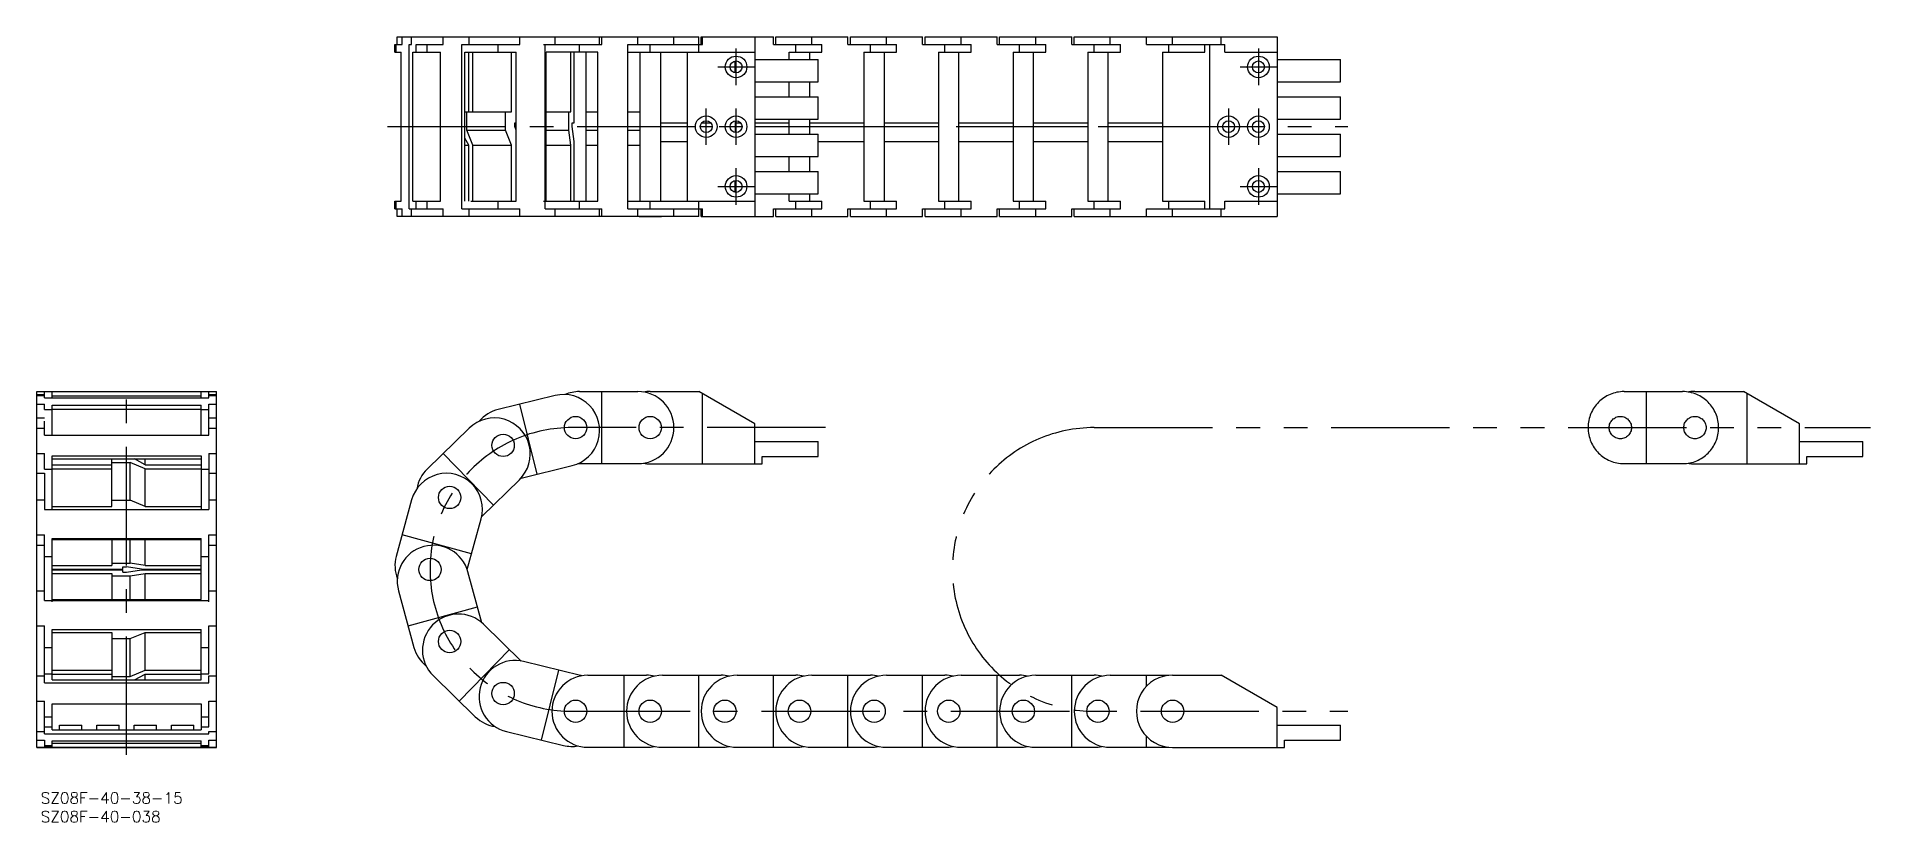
# Model space of a CAD drawing. Extents: x -48 to 443, y -20 to 190.
import ezdxf

# ---------------------------------------------------------------- set-up
doc = ezdxf.new("R2010")
doc.units = 0
doc.linetypes.add('CENTER', pattern=[50.8, 31.75, -6.35, 6.35, -6.35])
doc.linetypes.add('PHANTOM', pattern=[63.5, 31.75, -6.35, 6.35, -6.35, 6.35, -6.35])
doc.layers.get('0').update_dxf_attribs({"linetype": 'CONTINUOUS'})
doc.layers.add('CENTER', color=1, linetype='CENTER')
doc.styles.get("Standard").update_dxf_attribs({"font": 'txt.shx', "height": 3, "bigfont": 'bigfont.shx'})

msp = doc.modelspace()

# ---------------------------------------------------------------- linework, layer by layer
at = {"color": 7, "linetype": 'CONTINUOUS'}
for p, q in [((47.82, 186.33), (47.82, 188.38)), ((47.82, 188.38), (49.74, 188.38)), ((48.16, 186.33), (48.16, 188.38)), ((48.42, 190.43), (129.23, 190.43)), ((48.42, 188.38), (48.42, 190.43)), ((49.74, 188.38), (49.74, 190.43)), ((51.58, 144.28), (51.58, 188.38)), ((51.58, 188.38), (52.29, 188.38)), ((52.29, 188.38), (52.29, 190.43)), ((53.53, 186.33), (53.53, 188.38)), ((53.53, 188.38), (60.75, 188.38)), ((56.45, 186.33), (56.45, 188.38)), ((60.75, 188.38), (60.75, 190.43)), ((65.77, 188.38), (81.31, 188.38)), ((65.77, 144.28), (65.77, 188.38)), ((67.7, 188.38), (67.7, 190.43)), ((75.48, 186.33), (75.48, 188.38)), ((81.31, 188.38), (81.31, 190.43)), ((87.58, 188.38), (103.23, 188.38)), ((88.1, 144.28), (88.1, 188.38)), ((90.73, 188.38), (90.73, 190.43)), ((97.23, 186.33), (97.23, 188.38)), ((102.67, 188.38), (102.67, 190.43)), ((103.23, 188.38), (103.23, 190.43)), ((110.23, 144.28), (110.23, 188.38)), ((110.23, 188.38), (130.23, 188.38)), ((112.93, 188.38), (112.93, 190.43)), ((113.23, 190.44), (119.23, 190.44)), ((113.23, 190.43), (113.23, 190.44)), ((116.23, 186.33), (116.23, 188.38)), ((119.23, 190.43), (119.23, 190.44)), ((122.58, 188.38), (122.58, 190.43)), ((129.23, 186.33), (129.23, 190.43)), ((129.88, 190.43), (149.23, 190.43)), ((129.88, 188.38), (129.88, 190.43)), ((130.23, 188.38), (130.23, 190.43)), ((144.23, 190.43), (144.23, 142.23)), ((149.23, 188.38), (149.23, 190.43)), ((149.23, 188.38), (162.23, 188.38)), ((149.88, 190.43), (169.23, 190.43)), ((149.88, 188.38), (149.88, 190.43)), ((155.23, 186.33), (155.23, 188.38)), ((159.53, 188.38), (159.53, 190.43)), ((162.23, 186.33), (162.23, 188.38)), ((169.23, 188.38), (169.23, 190.43)), ((169.23, 188.38), (182.23, 188.38)), ((169.88, 190.43), (189.23, 190.43)), ((169.88, 188.38), (169.88, 190.43)), ((175.23, 186.33), (175.23, 188.38)), ((179.53, 188.38), (179.53, 190.43)), ((182.23, 186.33), (182.23, 188.38)), ((189.23, 188.38), (189.23, 190.43)), ((189.23, 188.38), (202.23, 188.38)), ((189.88, 190.43), (209.23, 190.43)), ((189.88, 188.38), (189.88, 190.43)), ((195.23, 186.33), (195.23, 188.38)), ((199.53, 188.38), (199.53, 190.43)), ((202.23, 186.33), (202.23, 188.38)), ((209.23, 188.38), (209.23, 190.43)), ((209.23, 188.38), (222.23, 188.38)), ((209.88, 190.43), (229.23, 190.43)), ((209.88, 188.38), (209.88, 190.43)), ((215.23, 186.33), (215.23, 188.38)), ((219.53, 188.38), (219.53, 190.43)), ((222.23, 186.33), (222.23, 188.38)), ((229.23, 188.38), (229.23, 190.43)), ((229.23, 188.38), (242.23, 188.38)), ((229.88, 190.43), (284.23, 190.43)), ((229.88, 188.38), (229.88, 190.43)), ((235.23, 186.33), (235.23, 188.38)), ((239.53, 188.38), (239.53, 190.43)), ((242.23, 186.33), (242.23, 188.38)), ((249.23, 188.38), (249.23, 190.43)), ((249.23, 188.38), (270.23, 188.38)), ((255.23, 186.33), (255.23, 188.38)), ((256.23, 188.38), (256.23, 190.43)), ((264.88, 186.33), (264.88, 188.38)), ((266.23, 144.28), (266.23, 188.38)), ((269.23, 188.38), (269.23, 190.43)), ((270.23, 186.33), (270.23, 188.38)), ((284.23, 190.43), (284.23, 142.23)), ((47.82, 186.33), (49.47, 186.33)), ((49.47, 146.33), (49.47, 186.33)), ((52.64, 146.33), (52.64, 186.33)), ((52.64, 186.33), (60.04, 186.33)), ((60.04, 146.33), (60.04, 186.33)), ((66.54, 186.33), (80.33, 186.33)), ((66.54, 146.33), (66.54, 186.33)), ((67.58, 170.33), (67.58, 186.33)), ((68.66, 170.33), (68.66, 186.33)), ((79.05, 170.33), (79.05, 186.33)), ((80.33, 146.33), (80.33, 186.33)), ((88.37, 146.33), (88.37, 186.33)), ((102.23, 186.33), (88.37, 186.33)), ((94.99, 170.33), (94.99, 186.33)), ((95.85, 167.33), (95.85, 186.33)), ((98.98, 186.33), (98.98, 146.33)), ((102.23, 146.33), (102.23, 186.33)), ((110.23, 186.33), (144.23, 186.33)), ((113.48, 186.33), (113.48, 146.33)), ((118.98, 186.33), (118.98, 146.33)), ((126.23, 146.33), (126.23, 186.33)), ((138.98, 180.75), (138.98, 183.91)), ((144.23, 184.33), (161.23, 184.33)), ((153.48, 186.33), (162.23, 186.33)), ((153.48, 184.33), (153.48, 186.33)), ((158.98, 184.33), (158.98, 186.33)), ((161.23, 178.33), (161.23, 184.33)), ((173.48, 186.33), (173.48, 146.33)), ((173.48, 186.33), (182.23, 186.33)), ((178.98, 146.33), (178.98, 186.33)), ((193.48, 186.33), (193.48, 146.33)), ((193.48, 186.33), (202.23, 186.33)), ((198.98, 146.33), (198.98, 186.33)), ((213.48, 186.33), (213.48, 146.33)), ((213.48, 186.33), (222.23, 186.33)), ((218.98, 146.33), (218.98, 186.33)), ((233.48, 186.33), (233.48, 146.33)), ((233.48, 186.33), (242.23, 186.33)), ((238.98, 146.33), (238.98, 186.33)), ((253.48, 186.33), (264.88, 186.33)), ((253.48, 186.33), (253.48, 146.33)), ((270.23, 186.33), (284.23, 186.33)), ((284.23, 184.33), (301.23, 184.33)), ((301.23, 178.33), (301.23, 184.33)), ((144.23, 178.33), (161.23, 178.33)), ((153.48, 174.33), (153.48, 178.33)), ((158.98, 174.33), (158.98, 178.33)), ((284.23, 178.33), (301.23, 178.33)), ((144.23, 174.33), (161.23, 174.33)), ((161.23, 168.33), (161.23, 174.33)), ((284.23, 174.33), (301.23, 174.33)), ((301.23, 168.33), (301.23, 174.33)), ((66.54, 170.33), (79.05, 170.33)), ((67.05, 165.36), (67.05, 170.33)), ((77.44, 165.36), (77.44, 170.33)), ((79.95, 167.33), (80.33, 167.33)), ((79.95, 166.33), (79.95, 167.33)), ((88.37, 170.33), (94.99, 170.33)), ((94.44, 165.36), (94.44, 170.33)), ((95.3, 167.33), (95.85, 167.33)), ((95.3, 166.33), (95.3, 167.33)), ((98.98, 170.33), (102.23, 170.33)), ((110.23, 170.33), (113.48, 170.33)), ((118.98, 167.33), (126.23, 167.33)), ((129.98, 167.33), (132.48, 167.33)), ((138.98, 167.91), (138.98, 164.75)), ((138.98, 167.33), (140.48, 167.33)), ((144.23, 168.33), (161.23, 168.33)), ((144.23, 167.33), (153.48, 167.33)), ((153.48, 164.33), (153.48, 168.33)), ((158.98, 164.33), (158.98, 168.33)), ((158.98, 167.33), (173.48, 167.33)), ((178.98, 167.33), (193.48, 167.33)), ((198.98, 167.33), (213.48, 167.33)), ((218.98, 167.33), (233.48, 167.33)), ((238.98, 167.33), (253.48, 167.33)), ((284.23, 168.33), (301.23, 168.33)), ((67.58, 161.36), (66.54, 163.24)), ((68.66, 161.36), (67.05, 165.36)), ((67.05, 165.36), (77.44, 165.36)), ((79.05, 161.36), (77.44, 165.36)), ((80.33, 165.37), (79.95, 166.33)), ((88.37, 165.36), (94.44, 165.36)), ((94.99, 161.36), (94.44, 165.36)), ((95.85, 162.33), (95.3, 166.33)), ((95.85, 146.33), (95.85, 162.33)), ((98.98, 165.36), (102.23, 165.36)), ((110.23, 165.36), (113.48, 165.36)), ((118.98, 166.33), (126.23, 166.33)), ((118.98, 162.33), (126.23, 162.33)), ((129.63, 166.33), (132.83, 166.33)), ((138.98, 166.33), (140.83, 166.33)), ((144.23, 166.33), (153.48, 166.33)), ((144.23, 164.33), (161.23, 164.33)), ((158.98, 166.33), (173.48, 166.33)), ((161.23, 158.33), (161.23, 164.33)), ((161.23, 162.33), (173.48, 162.33)), ((178.98, 166.33), (193.48, 166.33)), ((178.98, 162.33), (193.48, 162.33)), ((198.98, 166.33), (213.48, 166.33)), ((198.98, 162.33), (213.48, 162.33)), ((218.98, 166.33), (233.48, 166.33)), ((218.98, 162.33), (233.48, 162.33)), ((238.98, 166.33), (253.48, 166.33)), ((238.98, 162.33), (253.48, 162.33)), ((284.23, 164.33), (301.23, 164.33)), ((301.23, 158.33), (301.23, 164.33)), ((66.54, 161.36), (67.58, 161.36)), ((67.58, 146.33), (67.58, 161.36)), ((68.66, 146.33), (68.66, 161.36)), ((68.66, 161.36), (79.05, 161.36)), ((79.05, 146.33), (79.05, 161.36)), ((88.37, 161.36), (94.99, 161.36)), ((94.99, 146.33), (94.99, 161.36)), ((98.98, 161.36), (102.23, 161.36)), ((110.23, 161.36), (113.48, 161.36)), ((144.23, 158.33), (161.23, 158.33)), ((153.48, 154.33), (153.48, 158.33)), ((158.98, 154.33), (158.98, 158.33)), ((284.23, 158.33), (301.23, 158.33)), ((144.23, 154.33), (161.23, 154.33)), ((161.23, 148.33), (161.23, 154.33)), ((284.23, 154.33), (301.23, 154.33)), ((301.23, 148.33), (301.23, 154.33)), ((138.98, 148.75), (138.98, 151.91)), ((144.23, 148.33), (161.23, 148.33)), ((153.48, 146.33), (153.48, 148.33)), ((158.98, 146.33), (158.98, 148.33)), ((284.23, 148.33), (301.23, 148.33)), ((47.82, 144.28), (47.82, 146.33)), ((47.82, 146.33), (49.47, 146.33)), ((47.82, 144.28), (49.74, 144.28)), ((48.16, 144.28), (48.16, 146.33)), ((48.42, 142.23), (48.42, 144.28)), ((49.74, 142.23), (49.74, 144.28)), ((51.58, 144.28), (60.75, 144.28)), ((52.29, 142.23), (52.29, 144.28)), ((52.64, 146.33), (60.04, 146.33)), ((53.53, 144.28), (53.53, 146.33)), ((56.45, 144.28), (56.45, 146.33)), ((60.75, 142.23), (60.75, 144.28)), ((65.77, 144.28), (81.31, 144.28)), ((67.7, 142.23), (67.7, 144.28)), ((68.12, 146.33), (80.33, 146.33)), ((75.48, 144.28), (75.48, 146.33)), ((81.31, 142.23), (81.31, 144.28)), ((87.58, 146.33), (102.23, 146.33)), ((88.1, 144.28), (103.23, 144.28)), ((90.73, 142.23), (90.73, 144.28)), ((97.23, 144.28), (97.23, 146.33)), ((102.67, 142.23), (102.67, 144.28)), ((103.23, 142.23), (103.23, 144.28)), ((110.23, 146.33), (144.23, 146.33)), ((110.23, 144.28), (130.23, 144.28)), ((112.93, 142.23), (112.93, 144.28)), ((116.23, 144.28), (116.23, 146.33)), ((122.58, 142.23), (122.58, 144.28)), ((129.23, 142.23), (129.23, 146.33)), ((129.88, 142.23), (129.88, 144.28)), ((130.23, 142.23), (130.23, 144.28)), ((149.23, 144.28), (162.23, 144.28)), ((149.23, 142.23), (149.23, 144.28)), ((149.88, 142.23), (149.88, 144.28)), ((153.48, 146.33), (162.23, 146.33)), ((155.23, 144.28), (155.23, 146.33)), ((159.53, 142.23), (159.53, 144.28)), ((162.23, 144.28), (162.23, 146.33)), ((169.23, 144.28), (182.23, 144.28)), ((169.23, 142.23), (169.23, 144.28)), ((169.88, 142.23), (169.88, 144.28)), ((173.48, 146.33), (182.23, 146.33)), ((175.23, 144.28), (175.23, 146.33)), ((179.53, 142.23), (179.53, 144.28)), ((182.23, 144.28), (182.23, 146.33)), ((189.23, 144.28), (202.23, 144.28)), ((189.23, 142.23), (189.23, 144.28)), ((189.88, 142.23), (189.88, 144.28)), ((193.48, 146.33), (202.23, 146.33)), ((195.23, 144.28), (195.23, 146.33)), ((199.53, 142.23), (199.53, 144.28)), ((202.23, 144.28), (202.23, 146.33)), ((209.23, 144.28), (222.23, 144.28)), ((209.23, 142.23), (209.23, 144.28)), ((209.88, 142.23), (209.88, 144.28)), ((213.48, 146.33), (222.23, 146.33)), ((215.23, 144.28), (215.23, 146.33)), ((219.53, 142.23), (219.53, 144.28)), ((222.23, 144.28), (222.23, 146.33)), ((229.23, 144.28), (242.23, 144.28)), ((229.23, 142.23), (229.23, 144.28)), ((229.88, 142.23), (229.88, 144.28)), ((233.48, 146.33), (242.23, 146.33)), ((235.23, 144.28), (235.23, 146.33)), ((239.53, 142.23), (239.53, 144.28)), ((242.23, 144.28), (242.23, 146.33)), ((249.23, 144.28), (270.23, 144.28)), ((249.23, 142.23), (249.23, 144.28)), ((253.48, 146.33), (264.88, 146.33)), ((255.23, 144.28), (255.23, 146.33)), ((256.23, 142.23), (256.23, 144.28)), ((264.88, 144.28), (264.88, 146.33)), ((269.23, 142.23), (269.23, 144.28)), ((270.23, 146.33), (284.23, 146.33)), ((270.23, 144.28), (270.23, 146.33)), ((129.23, 142.23), (48.42, 142.23)), ((113.23, 142.22), (113.23, 142.23)), ((113.23, 142.22), (119.23, 142.22)), ((119.23, 142.22), (119.23, 142.23)), ((129.88, 142.23), (149.23, 142.23)), ((149.88, 142.23), (169.23, 142.23)), ((169.88, 142.23), (189.23, 142.23)), ((189.88, 142.23), (209.23, 142.23)), ((209.88, 142.23), (229.23, 142.23)), ((229.88, 142.23), (284.23, 142.23)), ((-48.2, 0), (-48.2, 95.35)), ((-48.2, 95.35), (0, 95.35)), ((-48.2, 94.57), (-46.15, 94.57)), ((-48.2, 94.29), (-46.15, 94.29)), ((-46.15, 93.65), (-46.15, 95.4)), ((-46.15, 95.4), (-44.1, 95.4)), ((-46.15, 93.65), (-2.05, 93.65)), ((-44.1, 93.65), (-44.1, 95.4)), ((-44.1, 94.25), (-4.1, 94.25)), ((-4.1, 93.65), (-4.1, 95.4)), ((-4.1, 95.4), (-2.05, 95.4)), ((-2.05, 93.65), (-2.05, 95.4)), ((-2.05, 94.57), (0, 94.57)), ((-2.05, 94.29), (0, 94.29)), ((0, 0), (0, 95.35)), ((90.73, 94.29), (75.48, 90.56)), ((97.23, 95.35), (103.23, 95.35)), ((103.23, 76.05), (103.23, 95.35)), ((103.23, 95.35), (112.93, 95.35)), ((116.23, 95.4), (129.23, 95.4)), ((144.23, 86.74), (129.23, 95.4)), ((130.23, 76), (130.23, 94.82)), ((-48.21, 82.7), (-48.21, 88.7)), ((-48.21, 88.7), (-48.2, 88.7)), ((-48.2, 91.98), (-46.15, 91.98)), ((-46.15, 90.56), (-46.15, 91.98)), ((-46.15, 90.56), (-44.1, 90.56)), ((-44.1, 91.74), (-4.1, 91.74)), ((-44.1, 83.68), (-44.1, 91.74)), ((-44.1, 90.68), (-4.1, 90.68)), ((-4.1, 83.68), (-4.1, 91.74)), ((-4.1, 90.56), (-2.05, 90.56)), ((-2.05, 83.68), (-2.05, 91.98)), ((-2.05, 91.98), (0, 91.98)), ((0, 88.7), (0.01, 88.7)), ((0.01, 82.7), (0.01, 88.7)), ((85.89, 73.24), (81.31, 91.98)), ((-48.2, 88.29), (-46.15, 88.29)), ((-48.2, 85.56), (-46.15, 85.56)), ((-46.15, 83.68), (-46.15, 87.41)), ((-46.15, 83.68), (-2.05, 83.68)), ((-2.05, 88.29), (0, 88.29)), ((-2.05, 85.56), (0, 85.56)), ((67.7, 85.56), (56.45, 74.61)), ((144.23, 76), (144.23, 86.74)), ((-48.21, 82.7), (-48.2, 82.7)), ((-48.2, 78.79), (-46.15, 78.79)), ((-46.15, 74.61), (-46.15, 78.79)), ((-2.05, 78.79), (-2.05, 63.75)), ((-2.05, 78.79), (0, 78.79)), ((0, 82.7), (0.01, 82.7)), ((74.22, 64.96), (60.75, 78.79)), ((144.23, 82), (161.23, 82)), ((161.23, 78), (161.23, 82)), ((-46.15, 74.61), (-44.1, 74.61)), ((-44.1, 78.1), (-4.1, 78.1)), ((-44.1, 63.75), (-44.1, 78.1)), ((-44.1, 77.31), (-4.1, 77.31)), ((-44.1, 75.72), (-28.1, 75.72)), ((-44.1, 74.69), (-28.1, 74.69)), ((-28.1, 64.58), (-28.1, 77.31)), ((-28.1, 76.35), (-23.14, 76.35)), ((-23.14, 66.23), (-23.14, 76.35)), ((-19.14, 74.69), (-23.14, 76.35)), ((-19.14, 75.72), (-21.96, 77.31)), ((-19.14, 75.72), (-19.14, 77.31)), ((-19.14, 75.72), (-4.1, 75.72)), ((-19.14, 74.69), (-4.1, 74.69)), ((-19.14, 64.58), (-19.14, 74.69)), ((-4.1, 78.1), (-4.1, 63.75)), ((-4.1, 74.61), (-2.05, 74.61)), ((81.61, 72.19), (95.32, 75.54)), ((97.23, 76.05), (103.23, 76.05)), ((103.23, 76.05), (112.93, 76.05)), ((116.23, 76), (146.23, 76)), ((146.23, 78), (161.23, 78)), ((146.23, 76), (146.23, 78)), ((-48.2, 73.46), (-46.15, 73.46)), ((-46.15, 73.46), (-46.15, 63.75)), ((-2.05, 73.46), (0, 73.46)), ((71.06, 61.89), (81.17, 71.73)), ((-48.2, 66.35), (-46.15, 66.35)), ((-44.1, 64.58), (-28.1, 64.58)), ((-28.1, 66.23), (-23.14, 66.23)), ((-19.14, 64.58), (-23.14, 66.23)), ((-19.14, 64.58), (-4.1, 64.58)), ((-2.05, 66.35), (0, 66.35)), ((52.29, 66.35), (48.16, 51.2)), ((-46.15, 63.75), (-2.05, 63.75)), ((67.2, 47.66), (70.91, 61.27)), ((-48.2, 56.99), (-46.15, 56.99)), ((-48.2, 54.17), (-46.15, 54.17)), ((-46.15, 39.37), (-46.15, 56.99)), ((-44.1, 56.03), (-4.1, 56.03)), ((-44.1, 39.01), (-44.1, 56.03)), ((-44.1, 55.74), (-4.1, 55.74)), ((-28.1, 55.74), (-28.1, 48.76)), ((-23.14, 49.37), (-23.14, 55.74)), ((-19.14, 48.76), (-19.14, 55.74)), ((-4.1, 39.66), (-4.1, 56.03)), ((-2.05, 39.01), (-2.05, 56.99)), ((-2.05, 56.99), (0, 56.99)), ((-2.05, 54.17), (0, 54.17)), ((68.36, 51.91), (49.74, 56.99)), ((-46.15, 51.2), (-44.1, 51.2)), ((-28.1, 49.37), (-23.14, 49.37)), ((-19.14, 48.76), (-23.14, 49.37)), ((-4.1, 51.2), (-2.05, 51.2)), ((-44.1, 48.76), (-28.1, 48.76)), ((-44.1, 47.81), (-25.1, 47.81)), ((-44.1, 47.59), (-25.1, 47.59)), ((-44.1, 46.64), (-28.1, 46.64)), ((-28.1, 46.64), (-28.1, 39.66)), ((-28.1, 46.03), (-23.14, 46.03)), ((-25.1, 48.42), (-24.1, 48.42)), ((-25.1, 47.81), (-25.1, 48.42)), ((-25.1, 46.98), (-25.1, 47.59)), ((-25.1, 46.98), (-24.1, 46.98)), ((-20.1, 47.81), (-24.1, 48.42)), ((-24.1, 46.98), (-20.1, 47.59)), ((-23.14, 46.03), (-19.14, 46.64)), ((-23.14, 39.66), (-23.14, 46.03)), ((-20.1, 47.81), (-4.1, 47.81)), ((-20.1, 47.59), (-4.1, 47.59)), ((-19.14, 48.76), (-4.1, 48.76)), ((-19.14, 46.64), (-4.1, 46.64)), ((-19.14, 39.66), (-19.14, 46.64)), ((71.1, 33.44), (67.38, 47.06)), ((-48.2, 41.98), (-46.15, 41.98)), ((-46.15, 39.37), (-2.05, 39.37)), ((-44.1, 39.66), (-4.1, 39.66)), ((-2.05, 41.98), (0, 41.98)), ((48.76, 41.98), (52.9, 26.83)), ((51.32, 32.62), (69.94, 37.7)), ((-48.2, 32.62), (-46.15, 32.62)), ((-46.15, 17.3), (-46.15, 32.62)), ((-44.1, 31.65), (-4.1, 31.65)), ((-44.1, 18.09), (-44.1, 31.65)), ((-44.1, 30.82), (-28.1, 30.82)), ((-28.1, 30.82), (-28.1, 18.09)), ((-23.14, 29.17), (-19.14, 30.82)), ((-19.14, 30.82), (-4.1, 30.82)), ((-19.14, 20.71), (-19.14, 30.82)), ((-4.1, 18.09), (-4.1, 31.65)), ((-2.05, 19.72), (-2.05, 32.62)), ((-2.05, 32.62), (0, 32.62)), ((81.68, 23.17), (71.56, 33.02)), ((-46.15, 26.83), (-44.1, 26.83)), ((-28.1, 29.17), (-23.14, 29.17)), ((-23.14, 19.05), (-23.14, 29.17)), ((-4.1, 26.83), (-2.05, 26.83)), ((65.05, 12.42), (78.51, 26.25)), ((-46.15, 19.72), (-44.1, 19.72)), ((-44.1, 20.71), (-28.1, 20.71)), ((-44.1, 19.68), (-28.1, 19.68)), ((-23.14, 19.05), (-19.14, 20.71)), ((-21.96, 18.09), (-19.14, 19.68)), ((-19.14, 20.71), (-4.1, 20.71)), ((-19.14, 19.68), (-4.1, 19.68)), ((-19.14, 18.09), (-19.14, 19.68)), ((-4.1, 19.72), (-2.05, 19.72)), ((97.55, 19.31), (82.3, 23.04)), ((87.13, 1.99), (91.72, 20.74)), ((-48.2, 19.19), (-46.15, 19.19)), ((-46.15, 17.3), (-2.05, 17.3)), ((-44.1, 18.09), (-4.1, 18.09)), ((-28.1, 19.05), (-23.14, 19.05)), ((-2.05, 19.19), (0, 19.19)), ((-2.05, 17.3), (-2.05, 19.19)), ((58.1, 19.19), (69.35, 8.24)), ((99.53, 19.35), (115.23, 19.35)), ((109.23, 0.05), (109.23, 19.35)), ((119.53, 19.35), (135.23, 19.35)), ((129.23, 0.05), (129.23, 19.35)), ((139.53, 19.35), (155.23, 19.35)), ((149.23, 0.05), (149.23, 19.35)), ((159.53, 19.35), (175.23, 19.35)), ((169.23, 0.05), (169.23, 19.35)), ((179.53, 19.35), (195.23, 19.35)), ((189.23, 0.05), (189.23, 19.35)), ((199.53, 19.35), (215.23, 19.35)), ((209.23, 0.05), (209.23, 19.35)), ((219.53, 19.35), (235.23, 19.35)), ((229.23, 0.05), (229.23, 19.35)), ((239.53, 19.35), (255.23, 19.35)), ((249.23, 16.41), (249.23, 19.35)), ((256.23, 19.4), (269.23, 19.4)), ((284.23, 10.74), (269.23, 19.4)), ((-48.2, 12.42), (-46.15, 12.42)), ((-46.15, 3.66), (-46.15, 12.42)), ((-44.1, 11.72), (-4.1, 11.72)), ((-44.1, 4.72), (-44.1, 11.72)), ((-4.1, 11.72), (-4.1, 4.72)), ((-2.05, 5.5), (-2.05, 12.42)), ((-2.05, 12.42), (0, 12.42)), ((284.23, 0), (284.23, 10.74)), ((-46.15, 8.24), (-44.1, 8.24)), ((-46.15, 5.5), (-44.1, 5.5)), ((-42.1, 6), (-36.1, 6)), ((-42.1, 4.72), (-42.1, 6)), ((-36.1, 4.72), (-36.1, 6)), ((-32.1, 6), (-26.1, 6)), ((-32.1, 4.72), (-32.1, 6)), ((-26.1, 4.72), (-26.1, 6)), ((-22.1, 6), (-16.1, 6)), ((-22.1, 4.72), (-22.1, 6)), ((-16.1, 4.72), (-16.1, 6)), ((-12.1, 6), (-6.1, 6)), ((-12.1, 4.72), (-12.1, 6)), ((-6.1, 4.72), (-6.1, 6)), ((-4.1, 8.24), (-2.05, 8.24)), ((-4.1, 5.5), (-2.05, 5.5)), ((284.23, 6), (301.23, 6)), ((301.23, 2), (301.23, 6)), ((-48.2, 4.3), (-46.15, 4.3)), ((-48.2, 1.99), (-46.15, 1.99)), ((-48.2, 0.05), (0, 0.05)), ((-48.2, 0), (0, 0)), ((-46.15, 3.66), (-2.05, 3.66)), ((-46.15, 1.99), (-46.15, 0)), ((-46.15, 0.56), (-44.1, 0.56)), ((-46.15, 0.29), (-44.1, 0.29)), ((-44.1, 4.72), (-4.1, 4.72)), ((-44.1, 1.75), (-4.1, 1.75)), ((-44.1, 0.29), (-44.1, 1.75)), ((-44.1, 1.15), (-4.1, 1.15)), ((-4.1, 0.29), (-4.1, 1.75)), ((-4.1, 0.56), (-2.05, 0.56)), ((-4.1, 0.29), (-2.05, 0.29)), ((-2.05, 4.3), (0, 4.3)), ((-2.05, 3.66), (-2.05, 4.3)), ((-2.05, 1.99), (0, 1.99)), ((-2.05, 0), (-2.05, 1.99)), ((77.71, 4.3), (92.96, 0.56)), ((99.53, 0.05), (115.23, 0.05)), ((119.53, 0.05), (135.23, 0.05)), ((139.53, 0.05), (155.23, 0.05)), ((159.53, 0.05), (175.23, 0.05)), ((179.53, 0.05), (195.23, 0.05)), ((199.53, 0.05), (215.23, 0.05)), ((219.53, 0.05), (235.23, 0.05)), ((239.53, 0.05), (255.23, 0.05)), ((249.23, 0.05), (249.23, 2.99)), ((256.23, 0), (286.23, 0)), ((286.23, 0), (286.23, 2)), ((286.23, 2), (301.23, 2))]:
    msp.add_line(p, q, dxfattribs=at)
at = {"color": 3, "linetype": 'PHANTOM'}
for p, q in [((377.23, 95.35), (383.23, 95.35)), ((383.23, 95.35), (392.93, 95.35)), ((383.23, 76.05), (383.23, 95.35)), ((396.23, 95.4), (409.23, 95.4)), ((424.23, 86.74), (409.23, 95.4)), ((410.23, 76), (410.23, 94.82)), ((235.21, 85.7), (443.23, 85.7)), ((424.23, 76), (424.23, 86.74)), ((424.23, 82), (441.23, 82)), ((441.23, 78), (441.23, 82)), ((377.23, 76.05), (383.23, 76.05)), ((383.23, 76.05), (392.93, 76.05)), ((396.23, 76), (426.23, 76)), ((426.23, 78), (441.23, 78)), ((426.23, 76), (426.23, 78))]:
    msp.add_line(p, q, dxfattribs=at)
at = {"color": 7, "linetype": 'CONTINUOUS'}
for centre, radius in [((139.23, 182.33), 2.9), ((139.23, 182.33), 1.6), ((279.23, 182.33), 2.9), ((279.23, 182.33), 1.6), ((131.23, 166.33), 2.9), ((131.23, 166.33), 1.6), ((139.23, 166.33), 2.9), ((139.23, 166.33), 1.6), ((271.23, 166.33), 2.9), ((271.23, 166.33), 1.6), ((279.23, 166.33), 2.9), ((279.23, 166.33), 1.6), ((139.23, 150.33), 2.9), ((279.23, 150.33), 2.9), ((139.23, 150.33), 1.6), ((279.23, 150.33), 1.6), ((96.23, 85.7), 3), ((116.23, 85.7), 3), ((76.8, 80.95), 3), ((62.47, 67), 3), ((57.21, 47.7), 3), ((62.47, 28.4), 3), ((76.8, 14.45), 3), ((96.23, 9.7), 3), ((116.23, 9.7), 3), ((136.23, 9.7), 3), ((156.23, 9.7), 3), ((176.23, 9.7), 3), ((196.23, 9.7), 3), ((216.23, 9.7), 3), ((236.23, 9.7), 3), ((256.23, 9.7), 3)]:
    msp.add_circle(centre, radius, dxfattribs=at)
at = {"color": 3, "linetype": 'PHANTOM'}
for centre in [(376.23, 85.7), (396.23, 85.7)]:
    msp.add_circle(centre, 3, dxfattribs=at)
at = {"color": 7, "linetype": 'CONTINUOUS'}
for centre, radius, start, end in [((93.02, 84.92), 9.65, 283.7531, 103.7532), ((97.23, 85.7), 9.65, 90, 113.3736), ((112.93, 85.7), 9.65, 270, 90), ((116.23, 85.7), 9.7, 89.9997, 100.6736), ((77.77, 81.18), 9.65, 103.7531, 139.8265), ((74.44, 78.64), 9.65, 314.2274, 134.2274), ((63.18, 67.69), 9.65, 134.2274, 170.3318), ((97.23, 85.7), 9.65, 267.7611, 270), ((116.23, 85.7), 9.7, 259.3264, 270.0003), ((61.6, 63.81), 9.65, 344.7425, 164.7425), ((58.07, 44.52), 9.65, 15.2575, 195.2575), ((57.47, 48.66), 9.65, 164.7425, 200.8468), ((64.83, 26.1), 9.65, 45.7726, 225.7725), ((62.21, 29.37), 9.65, 195.2575, 231.3619), ((80.01, 13.67), 9.65, 76.2469, 256.2468), ((99.53, 9.7), 9.65, 90.0208, 270.0208), ((95.26, 9.94), 9.65, 74.008, 76.2469), ((95.26, 9.94), 9.65, 74.008, 76.2469), ((119.53, 9.7), 9.65, 90, 270), ((115.23, 9.7), 9.65, 77.1266, 90), ((139.53, 9.7), 9.65, 90, 270), ((135.23, 9.7), 9.65, 77.1266, 90), ((159.53, 9.7), 9.65, 90, 270), ((155.23, 9.7), 9.65, 77.1266, 90), ((179.53, 9.7), 9.65, 90, 270), ((175.23, 9.7), 9.65, 77.1266, 90), ((199.53, 9.7), 9.65, 90, 270), ((195.23, 9.7), 9.65, 77.1266, 90), ((219.53, 9.7), 9.65, 90, 270), ((215.23, 9.7), 9.65, 77.1266, 90), ((239.53, 9.7), 9.65, 90, 270), ((235.23, 9.7), 9.65, 77.1266, 90), ((256.23, 9.7), 9.7, 89.9997, 270.0003), ((255.23, 9.7), 9.65, 89.9038, 90), ((76.08, 15.15), 9.65, 225.7726, 261.8459), ((95.26, 9.94), 9.65, 256.2469, 279.6206), ((115.23, 9.7), 9.65, 270, 282.8735), ((135.23, 9.7), 9.65, 270, 282.8734), ((155.23, 9.7), 9.65, 270, 282.8734), ((175.23, 9.7), 9.65, 270, 282.8734), ((195.23, 9.7), 9.65, 270, 282.8735), ((215.23, 9.7), 9.65, 270, 282.8735), ((235.23, 9.7), 9.65, 270, 282.8734), ((255.23, 9.7), 9.65, 270, 270.0963)]:
    msp.add_arc(centre, radius, start, end, dxfattribs=at)
at = {"color": 3, "linetype": 'PHANTOM'}
for centre, radius, start, end in [((377.23, 85.7), 9.65, 90, 270), ((392.93, 85.7), 9.65, 270, 90), ((396.23, 85.7), 9.7, 89.9997, 100.6736), ((235.21, 47.7), 38, 90, 270), ((396.23, 85.7), 9.7, 259.3264, 270.0003)]:
    msp.add_arc(centre, radius, start, end, dxfattribs=at)
at = {"layer": 'CENTER', "color": 1, "linetype": 'CENTER'}
for p, q in [((139.23, 177.43), (139.23, 187.23)), ((279.23, 187.23), (279.23, 177.43)), ((134.33, 182.33), (144.13, 182.33)), ((274.33, 182.33), (284.13, 182.33)), ((131.23, 161.43), (131.23, 171.23)), ((139.23, 161.43), (139.23, 171.23)), ((271.23, 171.23), (271.23, 161.43)), ((279.23, 171.23), (279.23, 161.43)), ((45.82, 166.33), (303.23, 166.33)), ((139.23, 145.43), (139.23, 155.23)), ((279.23, 155.23), (279.23, 145.43)), ((134.33, 150.33), (144.13, 150.33)), ((274.33, 150.33), (284.13, 150.33)), ((-24.1, -2), (-24.1, 97.4)), ((163.23, 85.7), (95.21, 85.7)), ((95.21, 9.7), (303.23, 9.7))]:
    msp.add_line(p, q, dxfattribs=at)
msp.add_arc((95.21, 47.7), 38, 90, 270, dxfattribs=at)

# ---------------------------------------------------------------- texts
at = {"color": 7, "linetype": 'CONTINUOUS'}
for s, p in [('SZ08F-40-38-15', (-47.13, -15.04)), ('SZ08F-40-038', (-47.13, -20.04))]:
    msp.add_text(s, height=3, dxfattribs=at).set_placement(p)

doc.saveas('drawing.dxf')
